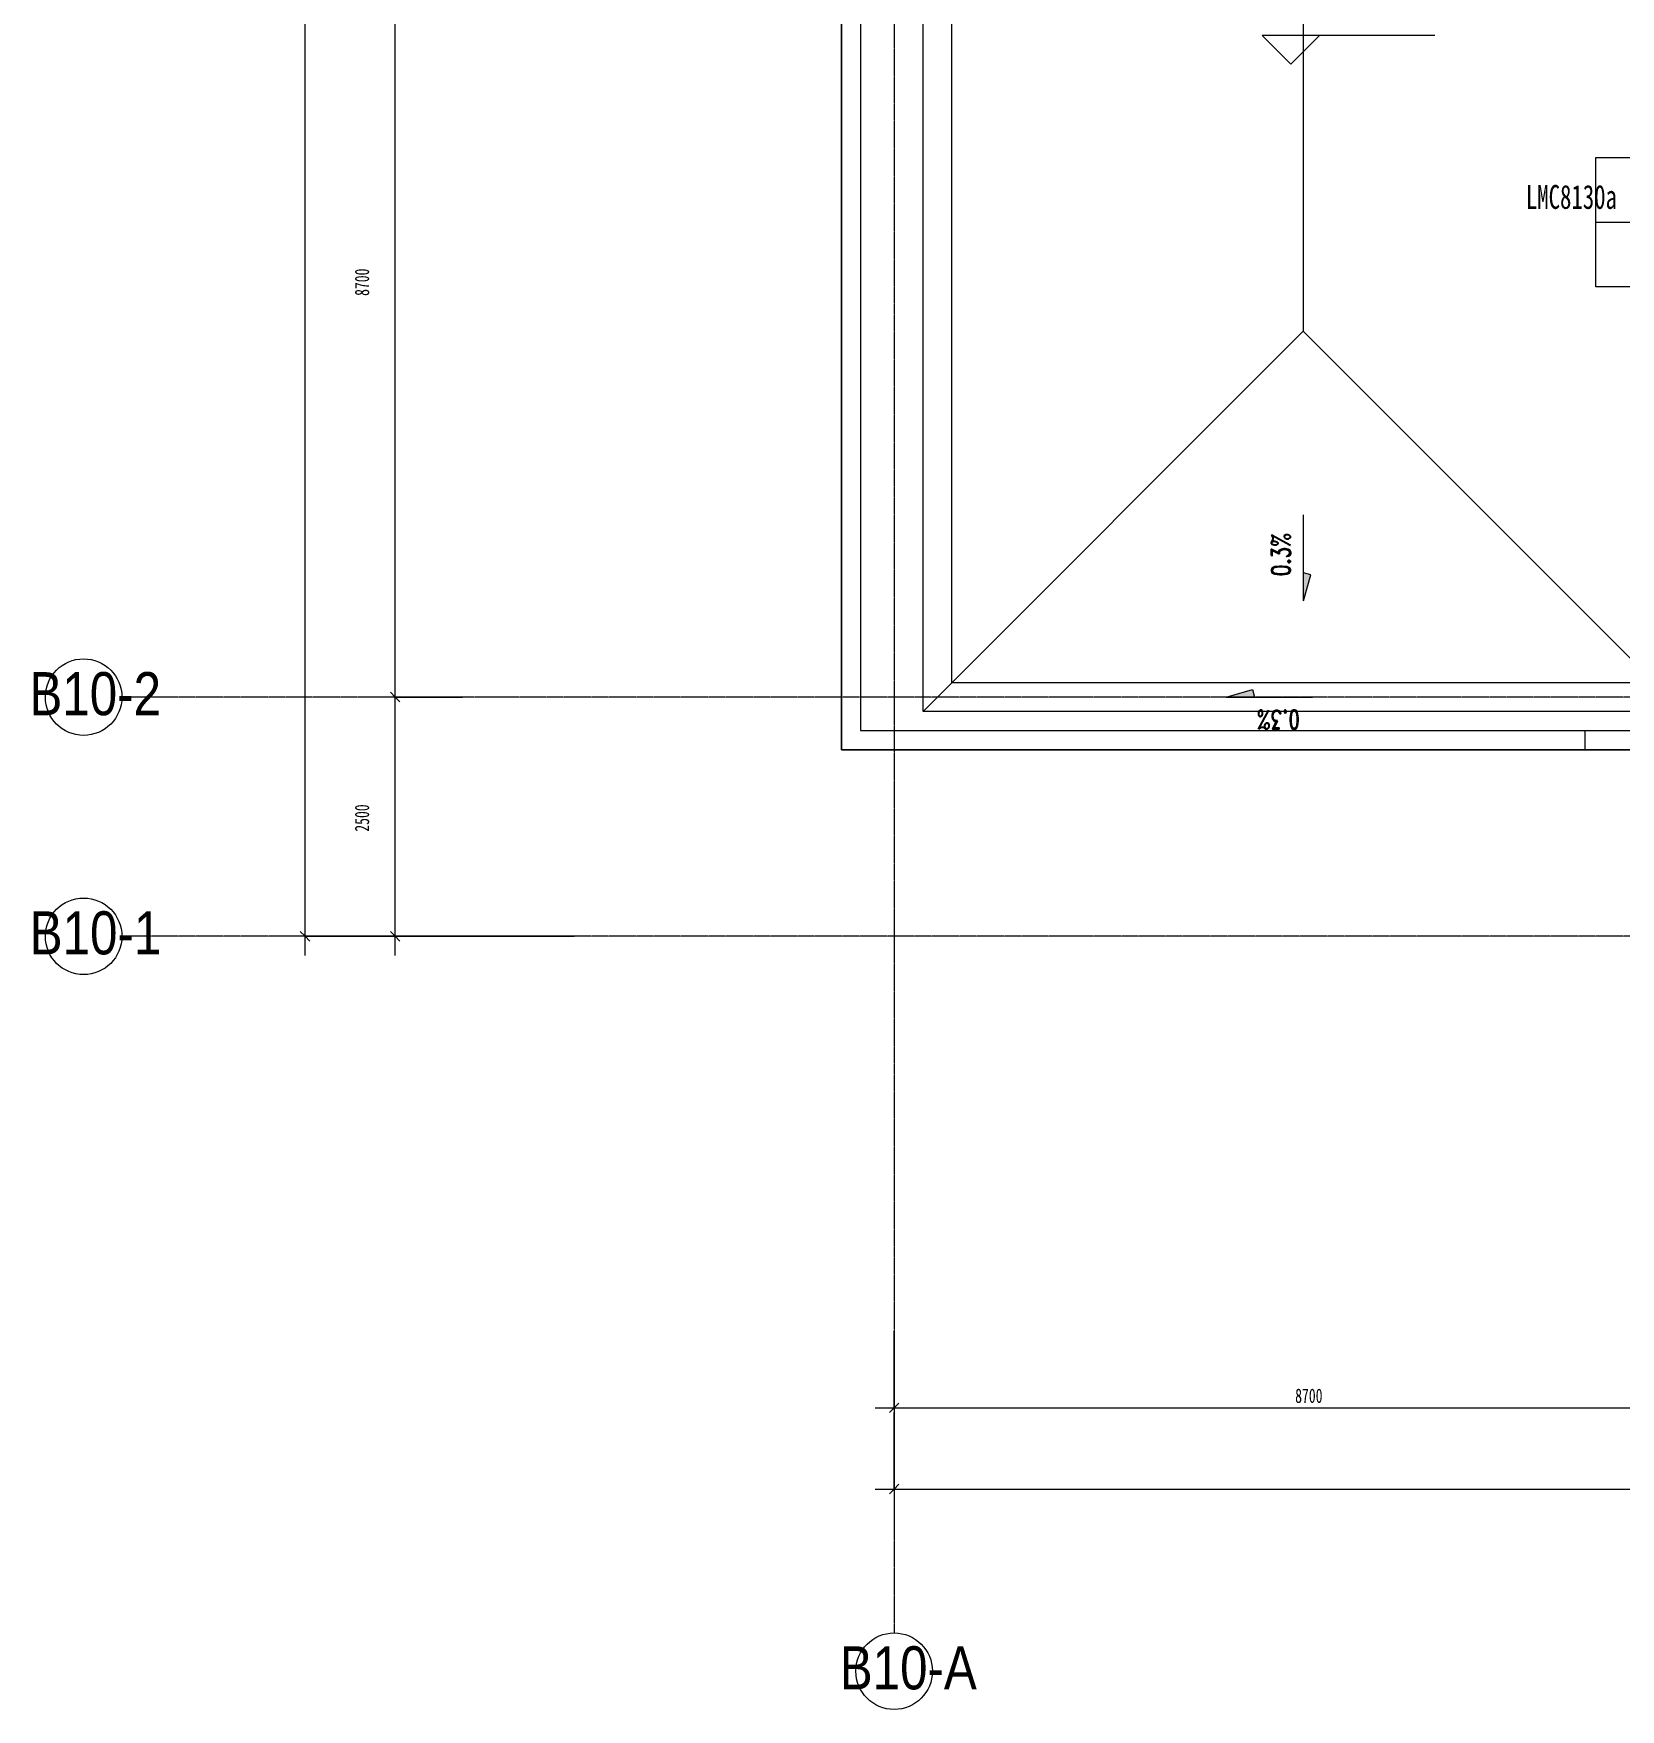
# Model space of a CAD drawing. Header units: millimetres. Extents: x 147592 to 200188, y -27981 to 8299.
# Drawn here: x 147602 to 164194, y -27981 to -10465 of the extents above; entities that cross this region are included whole.
import ezdxf

# ---------------------------------------------------------------- set-up
doc = ezdxf.new("R2010")
doc.units = ezdxf.units.MM
doc.linetypes.add('轴网线', pattern=[22.24, 12.7, -3.18, 3.18, -3.18])
for name, color, linetype, lineweight in [('0-1', 7, 'Continuous', 5), ('A-ANNO-DIMS-100', 7, 'Continuous', 5), ('M-HVAC-CDFF-IDEN', 7, 'Continuous', 5)]:
    doc.layers.add(name, color=color, linetype=linetype, lineweight=lineweight)
for name, color, linetype, lineweight, true_color in [('0-2', 7, 'Continuous', 5, 0x515151), ('A-ANNO-DIMS-1', 7, 'Continuous', 5, 0x5151ff), ('A-ANNO-NOTE-1', 7, 'Continuous', 5, 0x515151), ('A-ANNO-NOTE-2', 7, 'Continuous', 5, 0x5151ff), ('A-ANNO-NOTE-3', 7, 'Continuous', 5, 0x888888), ('A-DETL-2', 7, 'Continuous', 5, 0x515151), ('A-FLOR-1', 7, 'Continuous', 5, 0x7f7f7f), ('A-WALL-1', 7, 'Continuous', 5, 0x515151), ('A-WALL-IDEN-2', 7, 'Continuous', 5, 0x515151), ('G-ANNO-DIMS-2', 7, 'Continuous', 5, 0x5151ff), ('M-HVAC-CDFF-IDEN-1', 3, 'Continuous', 5, 0x00ff00), ('S-GRID-1', 7, '轴网线', 5, 0x5151ff), ('S-GRID-IDEN-1', 7, 'Continuous', 5, 0x515151), ('S-GRID-IDEN-2', 7, 'Continuous', 5, 0x5151ff)]:
    doc.layers.add(name, color=color, linetype=linetype, lineweight=lineweight, true_color=true_color)
doc.styles.add('RomanD_1', font='romand__.ttf', dxfattribs={"width": 0.7, "height": 200})
doc.styles.add('TJ_FangSong_Narrow', font='', dxfattribs={"height": 450})
doc.styles.add('仿宋_1', font='', dxfattribs={"width": 0.7, "height": 150})
doc.styles.add('仿宋_4', font='', dxfattribs={"width": 0.7, "height": 250})
doc.styles.get('TJ_FangSong_Narrow').set_extended_font_data('TJ_FangSong_Narrow')
doc.styles.get('仿宋_1').set_extended_font_data('FangSong')
doc.styles.get('仿宋_4').set_extended_font_data('FangSong')
doc.dimstyles.new('对角线_-_1_5mm_仿宋', dxfattribs={"dimscale": 304.8, "dimtxt": 193.128667, "dimasz": 0.328084, "dimexe": 0.82021, "dimexo": 0.0625, "dimgap": 0.065617, "dimtad": 1, "dimdec": 0, "dimdsep": 46, "dimtxsty": '仿宋_1', "dimblk1": 'OBLIQUE', "dimblk2": 'OBLIQUE', "dimsah": 1, "dimcen": 0.09, "dimdle": 0.656168, "dimazin": 0, "dimtfac": 1, "dimtdec": 4, "dimtix": 1, "dimtmove": 2, "dimatfit": 3, "dimfxl": 2.624672, "dimfxlon": 1, "dimtvp": 1, "dimtolj": 1, "dimtzin": 0, "dimarcsym": 2})
doc.dimstyles.new('对角线_-_1_5mm_仿宋_1', dxfattribs={"dimscale": 304.8, "dimtxt": 193.128667, "dimasz": 0.328084, "dimexe": 0.82021, "dimexo": 0.0625, "dimgap": 0.065617, "dimtad": 1, "dimdec": 0, "dimdsep": 46, "dimtxsty": '仿宋_1', "dimblk1": 'OBLIQUE', "dimblk2": 'OBLIQUE', "dimsah": 1, "dimcen": 0.09, "dimdle": 0.656168, "dimazin": 0, "dimtfac": 1, "dimtdec": 4, "dimtix": 1, "dimtmove": 0, "dimatfit": 3, "dimfxl": 2.624672, "dimfxlon": 1, "dimtvp": 1, "dimtolj": 1, "dimtzin": 0, "dimarcsym": 2})

# ---------------------------------------------------------------- blocks, each defined once
blk = doc.blocks.new('DIMBLOCK1-10-004 四层空调通风平面图')
at = {"layer": 'A-ANNO-DIMS-100', "color": 173, "true_color": 0x5151ff, "transparency": 16777216}
for p, q in [((152086, -17400), (151133, -17400)), ((151383, -17400), (151333, -17350)), ((151383, -20100), (151383, -17400)), ((151383, -17400), (151433, -17450)), ((151383, -17400), (152086, -17400)), ((153254, -19900), (151133, -19900)), ((151383, -19900), (151333, -19850)), ((151383, -19900), (151433, -19950)), ((151383, -19900), (153254, -19900))]:
    blk.add_line(p, q, dxfattribs=at)
at = {"layer": 'A-ANNO-DIMS-100', "color": 0, "transparency": 16777216, "insert": (150961, -18807), "char_height": 150, "width": 377.27, "attachment_point": 1, "rotation": 90, "line_spacing_factor": 0.898273, "style": '仿宋_1'}
blk.add_mtext('2500', dxfattribs=at)
blk = doc.blocks.new('_Oblique')
at = {"color": 0, "linetype": 'ByBlock', "lineweight": -2}
blk.add_line((-0.5, -0.5), (0.5, 0.5), dxfattribs=at)
blk = doc.blocks.new('DIMBLOCK2-10-004 四层空调通风平面图')
at = {"layer": 'A-ANNO-DIMS-100', "color": 173, "true_color": 0x5151ff, "transparency": 16777216}
for p, q in [((150583, -8700), (151633, -8700)), ((151383, -8700), (150583, -8700)), ((151383, -8700), (151333, -8650)), ((151383, -17400), (151383, -8700)), ((151383, -8700), (151433, -8750)), ((152086, -17400), (151133, -17400)), ((151383, -17400), (151333, -17350)), ((151383, -17400), (151433, -17450)), ((151383, -17400), (152086, -17400))]:
    blk.add_line(p, q, dxfattribs=at)
at = {"layer": 'A-ANNO-DIMS-100', "color": 0, "transparency": 16777216, "insert": (150961, -13207), "char_height": 150, "width": 377.27, "attachment_point": 1, "rotation": 90, "line_spacing_factor": 0.898273, "style": '仿宋_1'}
blk.add_mtext('8700', dxfattribs=at)
blk = doc.blocks.new('DIMBLOCK5-10-004 四层空调通风平面图')
at = {"layer": 'A-ANNO-DIMS-100', "color": 173, "true_color": 0x5151ff, "transparency": 16777216}
for p, q in [((150441, -20100), (150441, 200)), ((150441, 0), (150391, 50)), ((152312, 0), (150191, 0)), ((150441, 0), (150491, -50)), ((150441, 0), (152312, 0)), ((152312, -19900), (150191, -19900)), ((150441, -19900), (150391, -19850)), ((150441, -19900), (150491, -19950)), ((150441, -19900), (152312, -19900))]:
    blk.add_line(p, q, dxfattribs=at)
at = {"layer": 'A-ANNO-DIMS-100', "color": 0, "transparency": 16777216, "insert": (150128, -10146), "char_height": 150, "width": 471.59, "attachment_point": 1, "rotation": 90, "line_spacing_factor": 0.898273, "style": '仿宋_1'}
blk.add_mtext('19900', dxfattribs=at)
blk = doc.blocks.new('DIMBLOCK11-10-004 四层空调通风平面图')
at = {"layer": 'A-ANNO-DIMS-100', "color": 173, "true_color": 0x5151ff, "transparency": 16777216}
for p, q in [((156600, -24028), (156600, -25078)), ((156600, -24828), (156600, -24028)), ((165300, -24028), (165300, -25078)), ((165300, -24828), (165300, -24028)), ((156400, -24828), (165300, -24828)), ((156600, -24828), (156550, -24878)), ((156600, -24828), (156650, -24778)), ((165300, -24828), (165250, -24878)), ((165300, -24828), (165350, -24778))]:
    blk.add_line(p, q, dxfattribs=at)
at = {"layer": 'A-ANNO-DIMS-100', "color": 0, "transparency": 16777216, "insert": (160793, -24627), "char_height": 150, "width": 377.27, "attachment_point": 1, "line_spacing_factor": 0.898273, "style": '仿宋_1'}
blk.add_mtext('8700', dxfattribs=at)
blk = doc.blocks.new('DIMBLOCK15-10-004 四层空调通风平面图')
at = {"layer": 'A-ANNO-DIMS-100', "color": 173, "true_color": 0x5151ff, "transparency": 16777216}
for p, q in [((156600, -24878), (156600, -25928)), ((156600, -25678), (156600, -24878)), ((191400, -24878), (191400, -25928)), ((191400, -25678), (191400, -24878)), ((156400, -25678), (191600, -25678)), ((156600, -25678), (156550, -25728)), ((156600, -25678), (156650, -25628)), ((191400, -25678), (191350, -25728)), ((191400, -25678), (191450, -25628))]:
    blk.add_line(p, q, dxfattribs=at)
at = {"layer": 'A-ANNO-DIMS-100', "color": 0, "transparency": 16777216, "insert": (173804, -25477), "char_height": 150, "width": 471.59, "attachment_point": 1, "line_spacing_factor": 0.898273, "style": '仿宋_1'}
blk.add_mtext('34800', dxfattribs=at)
blk = doc.blocks.new('轴网 - R4_0-512320-10-004 四层空调通风平面图')
at = {"layer": 'S-GRID-IDEN-2'}
blk.add_circle((0, 0), 4, dxfattribs=at)
blk = doc.blocks.new('高程点 - 相对高程点-103621-10-004 四层空调通风平面图')
at = {"layer": 'G-ANNO-DIMS-2'}
for p, q in [((15.06, 2.99), (-2.99, 2.99)), ((0, 0), (-2.99, 2.99)), ((0, 0), (2.99, 2.99))]:
    blk.add_line(p, q, dxfattribs=at)
blk = doc.blocks.new('TJ符号_排水箭头_小 - 排水箭头 小-2094122-10-004 四层空调通风平面图')
at = {"layer": 'A-ANNO-NOTE-3'}
blk.add_hatch(color=256, dxfattribs=at).paths.add_polyline_path([(2.73, -0.78), (0, 0), (2.95, 0)], flags=0)
at = {"layer": 'A-ANNO-NOTE-2'}
for p, q in [((0, 0), (2.73, -0.78)), ((0, 0), (9, 0)), ((2.73, -0.78), (2.95, 0))]:
    blk.add_line(p, q, dxfattribs=at)
blk = doc.blocks.new('TJ符号_排水箭头_小 - 排水箭头 小-2094220-10-004 四层空调通风平面图')
at = {"layer": 'A-ANNO-NOTE-3'}
blk.add_hatch(color=256, dxfattribs=at).paths.add_polyline_path([(2.73, 0.78), (2.95, 0), (0, 0)], flags=0)
at = {"layer": 'A-ANNO-NOTE-2'}
for p, q in [((0, 0), (2.73, 0.78)), ((2.73, 0.78), (2.95, 0)), ((0, 0), (9, 0))]:
    blk.add_line(p, q, dxfattribs=at)
blk = doc.blocks.new('TJ_风口标注-样式二3mm_风量是文字_ - 标准-2906964-10-004 四层空调通风平面图')
at = {"layer": 'M-HVAC-CDFF-IDEN'}
for p, q in [((-5.4, -9.21), (-5.4, 4.29)), ((-5.4, 4.29), (22.78, 4.29)), ((22.78, 4.29), (22.78, -9.21)), ((22.78, -9.21), (-5.4, -9.21))]:
    blk.add_line(p, q, dxfattribs=at)
at = {"layer": 'M-HVAC-CDFF-IDEN-1'}
for p, q in [((3.73, -9.21), (3.73, 4.29)), ((-5.4, -2.46), (22.78, -2.46))]:
    blk.add_line(p, q, dxfattribs=at)
blk = doc.blocks.new('YXQH_AR_B9-20_rvt-1-10-004 四层空调通风平面图')
at = {"layer": 'A-DETL-2'}
for p, q in [((156902.5, -17550), (156902.5, 0)), ((157202.5, -17250), (157202.5, -300)), ((160876.3, -3973.8), (160876.3, -13576.2)), ((156902.5, -17550), (160876.3, -13576.2)), ((164850, -17550), (160876.3, -13576.2)), ((164550, -17250), (157202.5, -17250)), ((164850, -17550), (156902.5, -17550))]:
    blk.add_line(p, q, dxfattribs=at)
at = {"layer": 'A-FLOR-1'}
for p, q in [((156250, 350), (156250, -17750)), ((156050, -480), (156050, -17950)), ((156250, -17750), (165000, -17750)), ((163825, -17950), (163825, -17750)), ((156050, -17950), (163825, -17950))]:
    blk.add_line(p, q, dxfattribs=at)
at = {"layer": 'A-WALL-1'}
for p, q in [((156050, 350), (156050, -17750)), ((156050, -17750), (156050, 350)), ((156250, 350), (156250, -17750)), ((156050, -17950), (156050, -17750)), ((156050, -17750), (156050, -17950)), ((156250, -17750), (165000, -17750)), ((156050, -17950), (165000, -17950)), ((165000, -17950), (156050, -17950))]:
    blk.add_line(p, q, dxfattribs=at)
at = {"layer": 'S-GRID-1'}
for p, q in [((156600, 7499.5), (156600, -27181.2)), ((199000.7, -17400), (148525.8, -17400)), ((199000.7, -19900), (148525.8, -19900))]:
    blk.add_line(p, q, dxfattribs=at)
at = {"layer": '0-2'}
for name, p, xscale, yscale, zscale in [('高程点 - 相对高程点-103621-10-004 四层空调通风平面图', (160747.6, -10784.9), 99.99999999999993, 99.99999999999993, 99.99999999999993), ('TJ符号_排水箭头_小 - 排水箭头 小-2094220-10-004 四层空调通风平面图', (160072.7, -17400), 100, 100, 100)]:
    blk.add_blockref(name, p, dxfattribs=dict(at, xscale=xscale, yscale=yscale, zscale=zscale))
for name, p, xscale, yscale, zscale, rotation in [('TJ符号_排水箭头_小 - 排水箭头 小-2094122-10-004 四层空调通风平面图', (160879.5, -16395.8), 99.99999999999999, 99.99999999999999, 99.99999999999999, 89.99999999999926), ('轴网 - R4_0-512320-10-004 四层空调通风平面图', (148125.8, -17400), 99.99999999999993, 99.99999999999993, 99.99999999999993, 89.99999999999984), ('轴网 - R4_0-512320-10-004 四层空调通风平面图', (148125.8, -19900), 99.99999999999993, 99.99999999999993, 99.99999999999993, 89.99999999999984), ('轴网 - R4_0-512320-10-004 四层空调通风平面图', (156600, -27581.2), 99.99999999999993, 99.99999999999993, 99.99999999999993, 180)]:
    blk.add_blockref(name, p, dxfattribs=dict(at, xscale=xscale, yscale=yscale, zscale=zscale, rotation=rotation))
at = {"layer": 'A-ANNO-NOTE-1', "char_height": 200, "width": 611.688, "attachment_point": 1, "style": 'RomanD_1'}
for insert, rotation in [((160543.8, -16135.8), 90), ((160842.2, -17735.7), 180)]:
    blk.add_mtext('0.3%', dxfattribs=dict(at, insert=insert, rotation=rotation))
at = {"layer": 'A-WALL-IDEN-2', "insert": (163204.9, -12047.3), "char_height": 250, "width": 1257.046, "attachment_point": 1, "style": '仿宋_4'}
blk.add_mtext('LMC8130a', dxfattribs=at)
at = {"layer": 'S-GRID-IDEN-1', "char_height": 450, "attachment_point": 1, "style": 'TJ_FangSong_Narrow'}
for s, insert, width in [('B10-2', (147559.5, -17139.4), 1362.869), ('B10-1', (147562.5, -19639.4), 1354.852), ('B10-A', (156031.7, -27320.7), 1370.886)]:
    blk.add_mtext(s, dxfattribs=dict(at, insert=insert, width=width))
at = {"layer": 'A-ANNO-DIMS-1'}
for base, p1, p2, override, picture, middle in [((150441.1, 0), (152311.7, -19900), (152311.7, 0), {"dimpost": '<>', "dimfxl": 19900}, 'DIMBLOCK5-10-004 四层空调通风平面图', (150227.7, -9910.7)), ((151382.9, -8700), (152086.5, -17400), (150582.9, -8700), {"dimpost": '<>', "dimfxl": 8828.967882}, 'DIMBLOCK2-10-004 四层空调通风平面图', (151061, -13018.6)), ((151382.9, -17400), (153253.6, -19900), (152086.5, -17400), {"dimpost": '<>', "dimfxl": 2758.995983}, 'DIMBLOCK1-10-004 四层空调通风平面图', (151061, -18618.6))]:
    dim = blk.add_linear_dim(base=base, p1=p1, p2=p2, angle=90, dimstyle='对角线_-_1_5mm_仿宋', override=override, dxfattribs=at)
    dim.commit()
    dim.dimension.update_dxf_attribs({"geometry": picture, "text_midpoint": middle, "dimtype": 160, "text_rotation": 90})
for base, p1, p2, override, picture, middle in [((165300, -24828.3), (156600, -24028.3), (165300, -24028.3), {"dimpost": '<>', "dimfxl": 8700}, 'DIMBLOCK11-10-004 四层空调通风平面图', (160950, -24732.4)), ((191400, -25678.4), (156600, -24878.4), (191400, -24878.4), {"dimpost": '<>', "dimfxl": 34800}, 'DIMBLOCK15-10-004 四层空调通风平面图', (174000, -25582.5))]:
    dim = blk.add_linear_dim(base=base, p1=p1, p2=p2, dimstyle='对角线_-_1_5mm_仿宋_1', override=override, dxfattribs=at)
    dim.commit()
    dim.dimension.update_dxf_attribs({"geometry": picture, "text_midpoint": middle})

msp = doc.modelspace()

# ---------------------------------------------------------------- block references
at = {"layer": '0-1'}
msp.add_blockref('YXQH_AR_B9-20_rvt-1-10-004 四层空调通风平面图', (0, 0), dxfattribs=at)
at = {"layer": 'M-HVAC-CDFF-IDEN', "xscale": 99.99999999999993, "yscale": 99.99999999999993, "zscale": 99.99999999999993}
msp.add_blockref('TJ_风口标注-样式二3mm_风量是文字_ - 标准-2906964-10-004 四层空调通风平面图', (164477.7, -12190.9), dxfattribs=at)

doc.saveas('drawing.dxf')
